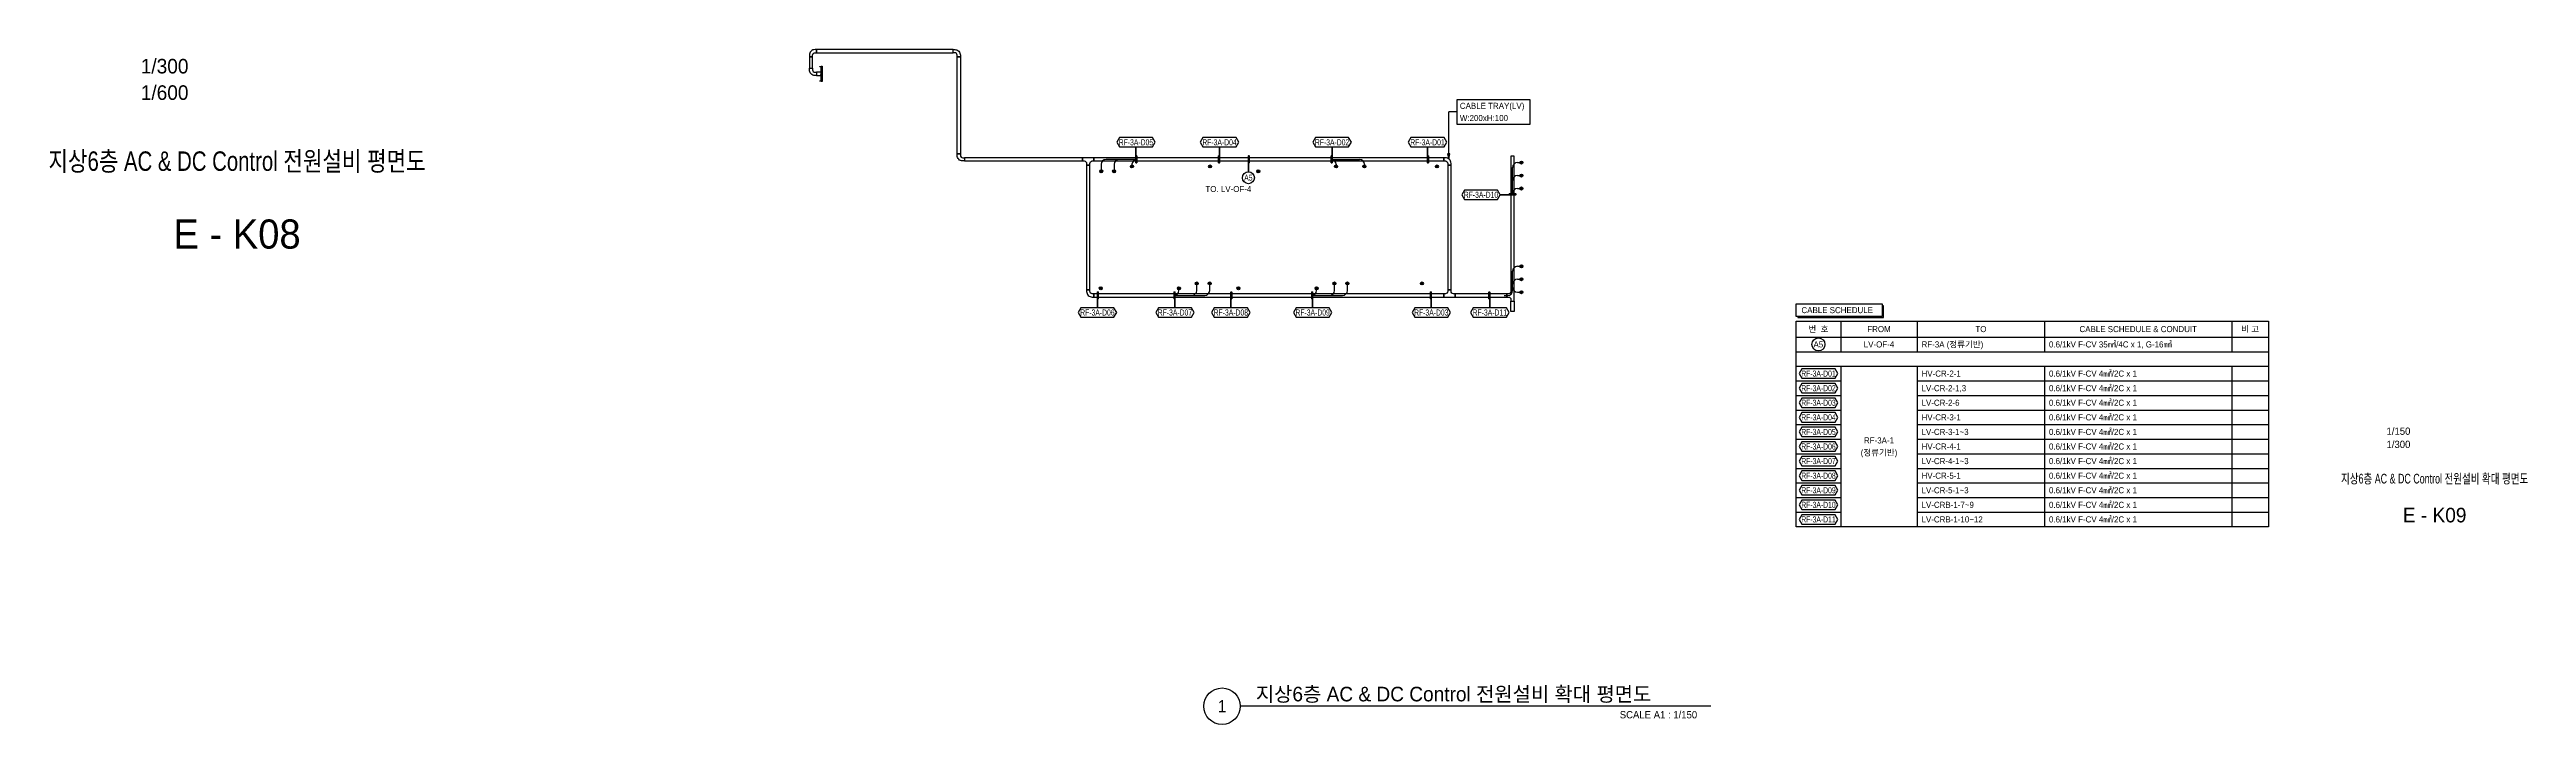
# Model space of a CAD drawing. Header units: millimetres. Extents: x 33052 to 374593, y 4425 to 1197630.
# Drawn here: x 221674 to 374593, y 1073625 to 1115275 of the extents above; entities that cross this region are included whole.
import ezdxf
from ezdxf.enums import TextEntityAlignment as Align

# ---------------------------------------------------------------- set-up
doc = ezdxf.new("R2010")
doc.units = ezdxf.units.MM
doc.header["$LTSCALE"] = 50
for name, color, linetype in [('-----26 Electrical Cable Tray_CONT', 3, 'Continuous'), ('-----29 Indicator', 1, 'Continuous'), ('-----29 주기', 1, 'Continuous'), ('-----30 Text', 2, 'Continuous'), ('-----41 Drawing Title', 2, 'Continuous'), ('-----42 Drawing Number', 2, 'Continuous'), ('-----43 Drawing Scale', 3, 'Continuous'), ('AC CONTROL CABLE', 4, 'Continuous'), ('DC CONTROL CABLE', 1, 'Continuous')]:
    doc.layers.add(name, color=color, linetype=linetype)
doc.styles.add('ELEC', font='')
doc.styles.get('ELEC').set_extended_font_data('Dotum')

msp = doc.modelspace()

# ---------------------------------------------------------------- hatches: boundary and pattern name
at = {"layer": 'AC CONTROL CABLE', "linetype": 'Continuous'}
h = msp.add_hatch(color=256, dxfattribs=at)
edge = h.paths.add_edge_path()
edge.add_arc((296300, 1107760), 93.6, 270, 630, ccw=False)
at = {"layer": 'DC CONTROL CABLE', "linetype": 'Continuous'}
h = msp.add_hatch(color=256, dxfattribs=at)
edge = h.paths.add_edge_path()
edge.add_arc((286600, 1107760), 93.6, 90, 450)
h = msp.add_hatch(color=256, dxfattribs=at)
edge = h.paths.add_edge_path()
edge.add_arc((287400, 1107760), 93.6, 90, 450)
h = msp.add_hatch(color=256, dxfattribs=at)
edge = h.paths.add_edge_path()
edge.add_arc((288500, 1108060), 93.6, 90, 450)
h = msp.add_hatch(color=256, dxfattribs=at)
edge = h.paths.add_edge_path()
edge.add_arc((293325, 1108060), 93.6, 0, 360)
h = msp.add_hatch(color=256, dxfattribs=at)
edge = h.paths.add_edge_path()
edge.add_arc((301100, 1108060), 93.6, 90, 450, ccw=False)
h = msp.add_hatch(color=256, dxfattribs=at)
edge = h.paths.add_edge_path()
edge.add_arc((302850, 1108060), 93.6, 90, 450, ccw=False)
h = msp.add_hatch(color=256, dxfattribs=at)
edge = h.paths.add_edge_path()
edge.add_arc((307325, 1108060), 93.6, 180, 540, ccw=False)
h = msp.add_hatch(color=256, dxfattribs=at)
edge = h.paths.add_edge_path()
edge.add_arc((312540, 1108300), 93.6, 180, 540, ccw=False)
h = msp.add_hatch(color=256, dxfattribs=at)
edge = h.paths.add_edge_path()
edge.add_arc((312540, 1107500), 93.6, 180, 540, ccw=False)
h = msp.add_hatch(color=256, dxfattribs=at)
edge = h.paths.add_edge_path()
edge.add_arc((312540, 1106700), 93.6, 180, 540, ccw=False)
h = msp.add_hatch(color=256, dxfattribs=at)
edge = h.paths.add_edge_path()
edge.add_arc((312540, 1101900), 93.6, -180, 180, ccw=False)
h = msp.add_hatch(color=256, dxfattribs=at)
edge = h.paths.add_edge_path()
edge.add_arc((312540, 1101100), 93.6, -180, 180, ccw=False)
h = msp.add_hatch(color=256, dxfattribs=at)
edge = h.paths.add_edge_path()
edge.add_arc((286575, 1100540), 93.6, 180, 540)
h = msp.add_hatch(color=256, dxfattribs=at)
edge = h.paths.add_edge_path()
edge.add_arc((291400, 1100540), 93.6, 270, 630)
h = msp.add_hatch(color=256, dxfattribs=at)
edge = h.paths.add_edge_path()
edge.add_arc((292500, 1100840), 93.6, 270, 630)
h = msp.add_hatch(color=256, dxfattribs=at)
edge = h.paths.add_edge_path()
edge.add_arc((293300, 1100840), 93.6, 270, 630)
h = msp.add_hatch(color=256, dxfattribs=at)
edge = h.paths.add_edge_path()
edge.add_arc((295075, 1100540), 93.6, 180, 540)
h = msp.add_hatch(color=256, dxfattribs=at)
edge = h.paths.add_edge_path()
edge.add_arc((299900, 1100540), 93.6, 270, 630)
h = msp.add_hatch(color=256, dxfattribs=at)
edge = h.paths.add_edge_path()
edge.add_arc((301000, 1100840), 93.6, 270, 630)
h = msp.add_hatch(color=256, dxfattribs=at)
edge = h.paths.add_edge_path()
edge.add_arc((301800, 1100840), 93.6, 270, 630)
h = msp.add_hatch(color=256, dxfattribs=at)
edge = h.paths.add_edge_path()
edge.add_arc((306400, 1100840), 93.6, 360, 720, ccw=False)
h = msp.add_hatch(color=256, dxfattribs=at)
edge = h.paths.add_edge_path()
edge.add_arc((312540, 1100300), 93.6, -180, 180, ccw=False)

# ---------------------------------------------------------------- linework, layer by layer
at = {"layer": '-----26 Electrical Cable Tray_CONT'}
for points in [[(268784, 1114925, -0.4142136), (268934, 1115075), (269034, 1115075), (269034, 1115275), (268934, 1115275, 0.4142136), (268584, 1114925), (268584, 1114825), (268784, 1114825)], [(277705, 1114925, 0.4142136), (277555, 1115075), (277455, 1115075), (277455, 1115275), (277555, 1115275, -0.4142136), (277905, 1114925), (277905, 1114825), (277705, 1114825)], [(268784, 1114025, 0.4142136), (268934, 1113875), (269034, 1113875), (269034, 1113675), (268934, 1113675, -0.4142136), (268584, 1114025), (268584, 1114125), (268784, 1114125)], [(277905, 1108750, 0.4142136), (278055, 1108600), (278155, 1108600), (278155, 1108400), (278055, 1108400, -0.4142136), (277705, 1108750), (277705, 1108850), (277905, 1108850)], [(311900, 1099750), (312100, 1099750), (312100, 1100450), (311900, 1100450), (311900, 1100350, -0.4142136), (311750, 1100200), (311650, 1100200), (311650, 1100000), (311750, 1100000, -0.4142136), (311900, 1099850)]]:
    msp.add_lwpolyline(points, format="xyb", close=True, dxfattribs=at)
for points in [[(268784, 1114825), (268584, 1114825), (268584, 1114125), (268784, 1114125)], [(277455, 1115075), (277455, 1115275), (269034, 1115275), (269034, 1115075)], [(277705, 1114825), (277905, 1114825), (277905, 1108850), (277705, 1108850)], [(269322, 1113675), (269322, 1113875), (269034, 1113875), (269034, 1113675)], [(311900, 1100450), (312100, 1100450), (312100, 1108700), (311900, 1108700)], [(311900, 1099750), (312100, 1099750), (312100, 1099100), (311900, 1099100)]]:
    msp.add_lwpolyline(points, close=True, dxfattribs=at)
at = {"layer": '-----26 Electrical Cable Tray_CONT', "elevation": 0}
for points in [[(285450, 1108400), (285450, 1108600), (278155, 1108600), (278155, 1108400)], [(285700, 1100450), (285900, 1100450), (285900, 1108150), (285700, 1108150)], [(307750, 1108400), (307750, 1108600), (286150, 1108600), (286150, 1108400)], [(308000, 1100450), (308200, 1100450), (308200, 1108150), (308000, 1108150)], [(307750, 1100000), (307750, 1100200), (286150, 1100200), (286150, 1100000)], [(308450, 1100200), (308450, 1100000), (311650, 1100000), (311650, 1100200)]]:
    msp.add_lwpolyline(points, close=True, dxfattribs=at)
for points in [[(286150, 1108400), (286150, 1108600), (285450, 1108600), (285450, 1108400), (285550, 1108400, -0.4142136), (285700, 1108250), (285700, 1108150), (285900, 1108150), (285900, 1108250, -0.4142136), (286050, 1108400)], [(307850, 1108400, -0.4142136), (308000, 1108250), (308000, 1108150), (308200, 1108150), (308200, 1108250, 0.4142136), (307850, 1108600), (307750, 1108600), (307750, 1108400)], [(286050, 1100200, -0.4142136), (285900, 1100350), (285900, 1100450), (285700, 1100450), (285700, 1100350, 0.4142136), (286050, 1100000), (286150, 1100000), (286150, 1100200)], [(307750, 1100200), (307750, 1100000), (308450, 1100000), (308450, 1100200), (308350, 1100200, -0.4142136), (308200, 1100350), (308200, 1100450), (308000, 1100450), (308000, 1100350, -0.4142136), (307850, 1100200)]]:
    msp.add_lwpolyline(points, format="xyb", close=True, dxfattribs=at)
at = {"layer": '-----29 Indicator', "color": 1}
for p, q in [((308056, 1108533), (308056, 1111425)), ((308131, 1108833), (307981, 1108833)), ((307981, 1108833), (308056, 1108533)), ((308056, 1108533), (308131, 1108833))]:
    msp.add_line(p, q, dxfattribs=at)
at = {"layer": '-----29 Indicator'}
msp.add_line((308558, 1111425), (308056, 1111425), dxfattribs=at)
at = {"layer": '-----29 Indicator', "color": 1, "elevation": 0}
msp.add_lwpolyline([(308558, 1112175), (308558, 1110675), (313094, 1110675), (313094, 1112175)], close=True, dxfattribs=at)
at = {"layer": '-----29 Indicator', "lineweight": 100, "elevation": 0}
for points in [[(288746, 1109263), (288746, 1109263), (288746, 1108292), (288799, 1108292), (288799, 1108708), (288710, 1108708)], [(293905, 1109263), (293905, 1109263), (293905, 1108292), (293852, 1108292), (293852, 1108708), (293941, 1108708)], [(295686, 1107737), (295686, 1107737), (295686, 1108708), (295739, 1108708), (295739, 1108292), (295650, 1108292)], [(300854, 1109263), (300854, 1109263), (300854, 1108292), (300801, 1108292), (300801, 1108707), (300890, 1108707)], [(306745, 1109263), (306745, 1109263), (306745, 1108292), (306798, 1108292), (306798, 1108707), (306709, 1108707)], [(286366, 1099337), (286366, 1099337), (286366, 1100308), (286420, 1100308), (286420, 1099892), (286331, 1099892)], [(291154, 1099337), (291154, 1099337), (291154, 1100308), (291101, 1100308), (291101, 1099892), (291190, 1099892)], [(294605, 1099337), (294605, 1099337), (294605, 1100308), (294659, 1100308), (294659, 1099892), (294570, 1099892)], [(299654, 1099337), (299654, 1099337), (299654, 1100308), (299601, 1100308), (299601, 1099892), (299690, 1099892)], [(306980, 1099337), (306980, 1099337), (306980, 1100308), (306927, 1100308), (306927, 1099892), (307016, 1099892)]]:
    msp.add_lwpolyline(points, dxfattribs=at)
at = {"layer": '-----29 Indicator', "lineweight": 100}
for points in [[(311237, 1106312), (311237, 1106312), (312208, 1106312), (312208, 1106365), (311792, 1106365), (311792, 1106276)], [(310593, 1099337), (310593, 1099337), (310593, 1100308), (310540, 1100308), (310540, 1099892), (310629, 1099892)]]:
    msp.add_lwpolyline(points, dxfattribs=at)
at = {"layer": '-----29 Indicator'}
msp.add_circle((295686, 1107366, 0), 371, dxfattribs=at)
at = {"layer": '-----29 주기', "elevation": 0}
for points in [[(287723, 1109840), (287556, 1109552), (287723, 1109263), (289769, 1109263), (289936, 1109552), (289769, 1109840)], [(292882, 1109840), (292715, 1109552), (292882, 1109263), (294928, 1109263), (295095, 1109552), (294928, 1109840)], [(299831, 1109840), (299664, 1109552), (299831, 1109263), (301877, 1109263), (302044, 1109552), (301877, 1109840)], [(305722, 1109840), (305555, 1109552), (305722, 1109263), (307768, 1109263), (307935, 1109552), (307768, 1109840)], [(285343, 1099337), (285177, 1099048), (285343, 1098760), (287389, 1098760), (287556, 1099048), (287389, 1099337)], [(290131, 1099337), (289964, 1099048), (290131, 1098760), (292177, 1098760), (292344, 1099048), (292177, 1099337)], [(293582, 1099337), (293416, 1099048), (293582, 1098760), (295628, 1098760), (295795, 1099048), (295628, 1099337)], [(298631, 1099337), (298464, 1099048), (298631, 1098760), (300677, 1098760), (300844, 1099048), (300677, 1099337)], [(305957, 1099337), (305790, 1099048), (305957, 1098760), (308003, 1098760), (308170, 1099048), (308003, 1099337)]]:
    msp.add_lwpolyline(points, close=True, dxfattribs=at)
at = {"layer": '-----29 주기'}
for points in [[(309025, 1106601), (308858, 1106312), (309025, 1106023), (311070, 1106023), (311237, 1106312), (311070, 1106601)], [(309571, 1099337), (309404, 1099048), (309571, 1098760), (311616, 1098760), (311783, 1099048), (311616, 1099337)]]:
    msp.add_lwpolyline(points, close=True, dxfattribs=at)
at = {"layer": '-----41 Drawing Title', "color": 7}
msp.add_line((324236, 1074750), (295189, 1074750), dxfattribs=at)
msp.add_circle((294064, 1074750), 1125, dxfattribs=at)
at = {"color": 0}
for points in [[(269222, 1114200), (269222, 1114225), (269322, 1114225), (269322, 1113325), (269222, 1113325), (269222, 1113350)], [(269322, 1114250), (269372, 1114250), (269372, 1113300), (269322, 1113300), (269322, 1114250)]]:
    msp.add_lwpolyline(points, dxfattribs=at)
at = {"layer": 'AC CONTROL CABLE', "linetype": 'Continuous', "elevation": 0}
msp.add_lwpolyline([(294909, 1108500, 0, 202, 0), (295359, 1108500, 0, 0, 0), (296000, 1108500, 0, 0, -0.4142136), (296300, 1108200, 0, 0, 0), (296300, 1107760, 0, 0, 0)], format="xyseb", dxfattribs=at)
at = {"layer": 'AC CONTROL CABLE', "linetype": 'Continuous'}
msp.add_circle((296300, 1107760), 93.8, dxfattribs=at)
at = {"layer": 'DC CONTROL CABLE', "linetype": 'Continuous'}
for p, q in [((286600, 1108197, 0), (286600, 1107760, 0)), ((288800, 1108497, 0), (286900, 1108497, 0)), ((287400, 1108197, 0), (287400, 1107760, 0)), ((288500, 1108197, 0), (288500, 1108060)), ((300800, 1108497), (302550, 1108497)), ((301100, 1108197), (301100, 1108060, 0)), ((302850, 1108197), (302850, 1108060, 0)), ((312000, 1106400), (312000, 1108000)), ((312300, 1108300), (312540, 1108300)), ((312300, 1107500), (312540, 1107500)), ((312300, 1106700), (312540, 1106700)), ((312000, 1100400), (312000, 1101600)), ((312300, 1101900), (312540, 1101900)), ((312300, 1101100), (312540, 1101100)), ((291100, 1100103), (293000, 1100103, 0)), ((291400, 1100403), (291400, 1100540, 0)), ((292500, 1100403, 0), (292500, 1100840)), ((293300, 1100403, 0), (293300, 1100840)), ((299600, 1100103), (301500, 1100103, 0)), ((299900, 1100403), (299900, 1100540, 0)), ((301000, 1100403, 0), (301000, 1100840)), ((301800, 1100403, 0), (301800, 1100840)), ((311483, 1100100), (311700, 1100100)), ((312300, 1100300), (312540, 1100300))]:
    msp.add_line(p, q, dxfattribs=at)
at = {"layer": 'DC CONTROL CABLE', "linetype": 'Continuous', "elevation": 0}
for points in [[(289451, 1108497, 0, 202, 0), (289001, 1108497, 0, 0, 0), (288800, 1108497, 0, 0, 0)], [(294486, 1108500, 0, 202, 0), (294036, 1108500, 0, 0, 0), (293625, 1108500, 0, 0, 0.4142136), (293325, 1108200, 0, 0, 0), (293325, 1108060, 0, 0, 0)], [(300149, 1108497, 0, 202, 0), (300599, 1108497, 0, 0, 0), (300800, 1108497, 0, 0, 0)], [(306164, 1108500, 0, 202, 0), (306614, 1108500, 0, 0, 0), (307025, 1108500, 0, 0, -0.4142136), (307325, 1108200, 0, 0, 0), (307325, 1108060, 0, 0, 0)], [(285799, 1100100, 0, 202, 0), (286249, 1100100, 0, 0, 0), (286275, 1100100, 0, 0, 0.4142136), (286575, 1100400, 0, 0, 0), (286575, 1100540, 0, 0, 0)], [(290449, 1100103, 0, 202, 0), (290899, 1100103, 0, 0, 0), (291100, 1100103, 0, 0, 0)], [(293914, 1100100, 0, 202, 0), (294364, 1100100, 0, 0, 0), (294775, 1100100, 0, 0, 0.4142136), (295075, 1100400, 0, 0, 0), (295075, 1100540, 0, 0, 0)], [(298949, 1100103, 0, 202, 0), (299399, 1100103, 0, 0, 0), (299600, 1100103, 0, 0, 0)], [(307561, 1100100, 0, 202, 0), (307111, 1100100, 0, 0, 0), (306700, 1100100, 0, 0, -0.4142136), (306400, 1100400, 0, 0, 0), (306400, 1100840, 0, 0, 0)]]:
    msp.add_lwpolyline(points, format="xyseb", dxfattribs=at)
at = {"layer": 'DC CONTROL CABLE', "linetype": 'Continuous'}
for points in [[(312000, 1105749, 0, 202, 0), (312000, 1106199, 0, 0, 0), (312000, 1106400, 0, 0, 0)], [(309918, 1100100, 0, 202, 0), (310368, 1100100, 0, 0, 0), (311483, 1100100, 0, 0, 0)]]:
    msp.add_lwpolyline(points, format="xyseb", dxfattribs=at)
for centre in [(286600, 1107760, 0), (287400, 1107760, 0), (288500, 1108060, 0), (293325, 1108060, 0), (301100, 1108060), (302850, 1108060), (307325, 1108060, 0), (312540, 1108300, 0), (312540, 1107500, 0), (312540, 1106700, 0), (312540, 1101900, 0), (312540, 1101100, 0), (286575, 1100540, 0), (291400, 1100540), (292500, 1100840, 0), (293300, 1100840, 0), (295075, 1100540, 0), (299900, 1100540), (301000, 1100840, 0), (301800, 1100840, 0), (306400, 1100840, 0), (312540, 1100300, 0)]:
    msp.add_circle(centre, 93.8, dxfattribs=at)
for centre, start, end in [((286900, 1108197, 0), 90, 180), ((287700, 1108197, 0), 90, 180), ((288800, 1108197, 0), 90, 180), ((300800, 1108197), 0, 90), ((302550, 1108197), 0, 90), ((312300, 1108000), 90, 180), ((312300, 1107200), 90, 180), ((312300, 1106400), 90, 180), ((312300, 1101600), 90, 180), ((312300, 1100800), 90, 180), ((291100, 1100403), 270, 0), ((292200, 1100403, 0), 270, 0), ((293000, 1100403, 0), 270, 0), ((299600, 1100403), 270, 0), ((300700, 1100403, 0), 270, 0), ((301500, 1100403, 0), 270, 0), ((311700, 1100400, 0), 270, 0), ((312300, 1100600), 180, 270)]:
    msp.add_arc(centre, 300, start, end, dxfattribs=at)

# ---------------------------------------------------------------- texts
at = {"layer": '-----26 Electrical Cable Tray_CONT', "style": 'ELEC'}
for s, p in [('CABLE TRAY(LV)', (308745, 1111800, 0)), ('W:200xH:100', (308745, 1111050, 0))]:
    msp.add_text(s, height=375, dxfattribs=at).set_placement(p, align=Align.MIDDLE_LEFT)
at = {"layer": '-----30 Text', "linetype": 'Continuous', "style": 'ELEC', "width": 0.7}
for s, p in [('RF-3A-D05', (288746, 1109552)), ('RF-3A-D04', (293905, 1109552, 0)), ('RF-3A-D02', (300854, 1109552)), ('RF-3A-D01', (306745, 1109552, 0)), ('A5', (295686, 1107366, 0)), ('RF-3A-D10', (310047, 1106312)), ('RF-3A-D06', (286366, 1099048, 0)), ('RF-3A-D07', (291154, 1099048)), ('RF-3A-D08', (294605, 1099048, 0)), ('RF-3A-D09', (299654, 1099048)), ('RF-3A-D03', (306980, 1099048, 0)), ('RF-3A-D11', (310593, 1099048))]:
    msp.add_text(s, height=375, dxfattribs=at).set_placement(p, align=Align.MIDDLE)
at = {"layer": '-----30 Text', "style": 'ELEC'}
msp.add_text('TO. LV-OF-4', height=375, dxfattribs=at).set_placement((294452, 1106669, 0), align=Align.MIDDLE)
at = {"layer": '-----41 Drawing Title', "style": 'ELEC'}
for s, height, width, p in [('지상6층 AC & DC Control 전원설비 평면도', 1200, 0.8, (233250, 1108390)), ('지상6층 AC & DC Control 전원설비 확대 평면도', 600, 0.7, (368925, 1088795))]:
    msp.add_text(s, height=height, dxfattribs=dict(at, width=width)).set_placement(p, align=Align.MIDDLE_CENTER)
at = {"layer": '-----41 Drawing Title', "color": 7, "style": 'ELEC'}
msp.add_text('1', height=750, dxfattribs=at).set_placement((294064, 1074750), align=Align.MIDDLE)
at = {"layer": '-----41 Drawing Title', "color": 2, "style": 'ELEC'}
msp.add_text('지상6층 AC & DC Control 전원설비 확대 평면도', height=900, dxfattribs=at).set_placement((296148, 1075050))
at = {"layer": '-----41 Drawing Title', "style": 'ELEC'}
msp.add_text('SCALE A1 : 1/150', height=450, dxfattribs=at).set_placement((323394, 1074000), align=Align.RIGHT)
at = {"layer": '-----42 Drawing Number', "style": 'ELEC'}
for s, height, p in [('E - K08', 1800, (233250, 1103890)), ('E - K09', 900, (368925, 1086545))]:
    msp.add_text(s, height=height, dxfattribs=at).set_placement(p, align=Align.MIDDLE_CENTER)
at = {"layer": '-----43 Drawing Scale', "style": 'ELEC'}
for s, height, p in [('1/300', 900, (228779, 1114250)), ('1/600', 900, (228779, 1112620)), ('1/150', 450, (366690, 1091725)), ('1/300', 450, (366690, 1090910))]:
    msp.add_text(s, height=height, dxfattribs=at).set_placement(p, align=Align.MIDDLE_CENTER)
at = {"color": 0, "style": 'ELEC', "width": 0.7}
msp.add_text('LV 트레이 건물용', height=50, rotation=90, dxfattribs=at).set_placement((269268, 1113775), align=Align.MIDDLE_CENTER)

# ---------------------------------------------------------------- wipeouts: each hides what was drawn before it
msp.add_wipeout([(358666, 1085828), (329506, 1085828), (329506, 1098519), (358666, 1098519)]).dxf.layer = '-----29 Indicator'

# ---------------------------------------------------------------- next in the draw order: linework, layer by layer
at = {"layer": '-----29 Indicator'}
for points in [[(329505, 1099587), (334819, 1099587), (334819, 1098800), (329505, 1098800)], [(358666, 1085828), (329506, 1085828), (329506, 1098519), (358666, 1098519)]]:
    msp.add_lwpolyline(points, close=True, dxfattribs=at)
for points in [[(329610, 1098800), (329610, 1098732), (334894, 1098732), (334894, 1099467), (334819, 1099467)], [(332259, 1098519), (332259, 1096628)], [(336980, 1098519), (336980, 1096628)], [(344845, 1098519), (344845, 1096628)], [(356403, 1098519), (356403, 1096628)], [(329506, 1097529), (358666, 1097529)], [(329506, 1096628), (358666, 1096628)], [(329506, 1095728), (358666, 1095728)], [(332259, 1095728), (332259, 1085828)], [(336980, 1095728), (336980, 1085828)], [(344845, 1095728), (344845, 1085828)], [(356403, 1095728), (356403, 1085828)], [(329506, 1094828), (332259, 1094828)], [(329506, 1093928), (332259, 1093928)], [(336980, 1094828), (358666, 1094828)], [(336980, 1093928), (358666, 1093928)], [(329506, 1093028), (332259, 1093028)], [(329506, 1092128), (332259, 1092128)], [(336980, 1093028), (358666, 1093028)], [(336980, 1092128), (358666, 1092128)], [(329506, 1091228), (332259, 1091228)], [(329506, 1090328), (332259, 1090328)], [(336980, 1091228), (358666, 1091228)], [(336980, 1090328), (358666, 1090328)], [(329506, 1089428), (332259, 1089428)], [(336980, 1089428), (358666, 1089428)], [(329506, 1088528), (332259, 1088528)], [(329506, 1087628), (332259, 1087628)], [(336980, 1088528), (358666, 1088528)], [(336980, 1087628), (358666, 1087628)], [(329506, 1086728), (332259, 1086728)], [(336980, 1086728), (358666, 1086728)]]:
    msp.add_lwpolyline(points, dxfattribs=at)
msp.add_circle((330883, 1097078), 402, dxfattribs=at)
at = {"layer": '-----29 주기'}
for points in [[(329860, 1095567), (329693, 1095278), (329860, 1094990), (331905, 1094990), (332072, 1095278), (331905, 1095567)], [(329860, 1094667), (329693, 1094378), (329860, 1094090), (331905, 1094090), (332072, 1094378), (331905, 1094667)], [(329860, 1093767), (329693, 1093478), (329860, 1093190), (331905, 1093190), (332072, 1093478), (331905, 1093767)], [(329860, 1092867), (329693, 1092578), (329860, 1092290), (331905, 1092290), (332072, 1092578), (331905, 1092867)], [(329860, 1091967), (329693, 1091678), (329860, 1091390), (331905, 1091390), (332072, 1091678), (331905, 1091967)], [(329860, 1091067), (329693, 1090778), (329860, 1090490), (331905, 1090490), (332072, 1090778), (331905, 1091067)], [(329860, 1090167), (329693, 1089878), (329860, 1089590), (331905, 1089590), (332072, 1089878), (331905, 1090167)], [(329860, 1089267), (329693, 1088978), (329860, 1088690), (331905, 1088690), (332072, 1088978), (331905, 1089267)], [(329860, 1088367), (329693, 1088078), (329860, 1087790), (331905, 1087790), (332072, 1088078), (331905, 1088367)], [(329860, 1087467), (329693, 1087178), (329860, 1086890), (331905, 1086890), (332072, 1087178), (331905, 1087467)], [(329860, 1086567), (329693, 1086278), (329860, 1085990), (331905, 1085990), (332072, 1086278), (331905, 1086567)]]:
    msp.add_lwpolyline(points, close=True, dxfattribs=at)

# ---------------------------------------------------------------- next in the draw order: texts
at = {"layer": '-----30 Text', "style": 'ELEC'}
msp.add_text('CABLE SCHEDULE', height=375, dxfattribs=at).set_placement((329832, 1099007))
for s, p in [('번  호', (330883, 1098024)), ('FROM', (334620, 1098024)), ('TO', (340912, 1098024)), ('CABLE SCHEDULE & CONDUIT', (350624, 1098024)), ('비 고', (357535, 1098024)), ('LV-OF-4', (334620, 1097078)), ('(정류기반)', (334620, 1090403)), ('RF-3A-1', (334620, 1091153))]:
    msp.add_text(s, height=375, dxfattribs=at).set_placement(p, align=Align.MIDDLE_CENTER)
msp.add_text('A5', height=375, dxfattribs=at).set_placement((330878, 1097077), align=Align.MIDDLE)
for s, p in [('RF-3A (정류기반)', (337248, 1097078)), ('0.6/1kV F-CV 35㎟/4C x 1, G-16㎟', (345113, 1097078)), ('HV-CR-2-1', (337248, 1095278)), ('0.6/1kV F-CV 4㎟/2C x 1', (345113, 1095278)), ('LV-CR-2-1,3', (337248, 1094378)), ('LV-CR-2-6', (337248, 1093478)), ('0.6/1kV F-CV 4㎟/2C x 1', (345113, 1094378)), ('0.6/1kV F-CV 4㎟/2C x 1', (345113, 1093478)), ('HV-CR-3-1', (337248, 1092578)), ('LV-CR-3-1~3', (337248, 1091678)), ('0.6/1kV F-CV 4㎟/2C x 1', (345113, 1092578)), ('0.6/1kV F-CV 4㎟/2C x 1', (345113, 1091678)), ('HV-CR-4-1', (337248, 1090778)), ('0.6/1kV F-CV 4㎟/2C x 1', (345113, 1090778)), ('LV-CR-4-1~3', (337248, 1089878)), ('HV-CR-5-1', (337248, 1088978)), ('0.6/1kV F-CV 4㎟/2C x 1', (345113, 1089878)), ('0.6/1kV F-CV 4㎟/2C x 1', (345113, 1088978)), ('LV-CR-5-1~3', (337248, 1088078)), ('LV-CRB-1-7~9', (337248, 1087178)), ('0.6/1kV F-CV 4㎟/2C x 1', (345113, 1088078)), ('0.6/1kV F-CV 4㎟/2C x 1', (345113, 1087178)), ('LV-CRB-1-10~12', (337248, 1086278)), ('0.6/1kV F-CV 4㎟/2C x 1', (345113, 1086278))]:
    msp.add_text(s, height=375, dxfattribs=at).set_placement(p, align=Align.MIDDLE_LEFT)
at = {"layer": '-----30 Text', "linetype": 'Continuous', "style": 'ELEC', "width": 0.7}
for s, p in [('RF-3A-D01', (330883, 1095278)), ('RF-3A-D02', (330883, 1094378)), ('RF-3A-D03', (330883, 1093478)), ('RF-3A-D04', (330883, 1092578)), ('RF-3A-D05', (330883, 1091678)), ('RF-3A-D06', (330883, 1090778)), ('RF-3A-D07', (330883, 1089878)), ('RF-3A-D08', (330883, 1088978)), ('RF-3A-D09', (330883, 1088078)), ('RF-3A-D10', (330883, 1087178)), ('RF-3A-D11', (330883, 1086278))]:
    msp.add_text(s, height=375, dxfattribs=at).set_placement(p, align=Align.MIDDLE)

doc.saveas('drawing.dxf')
